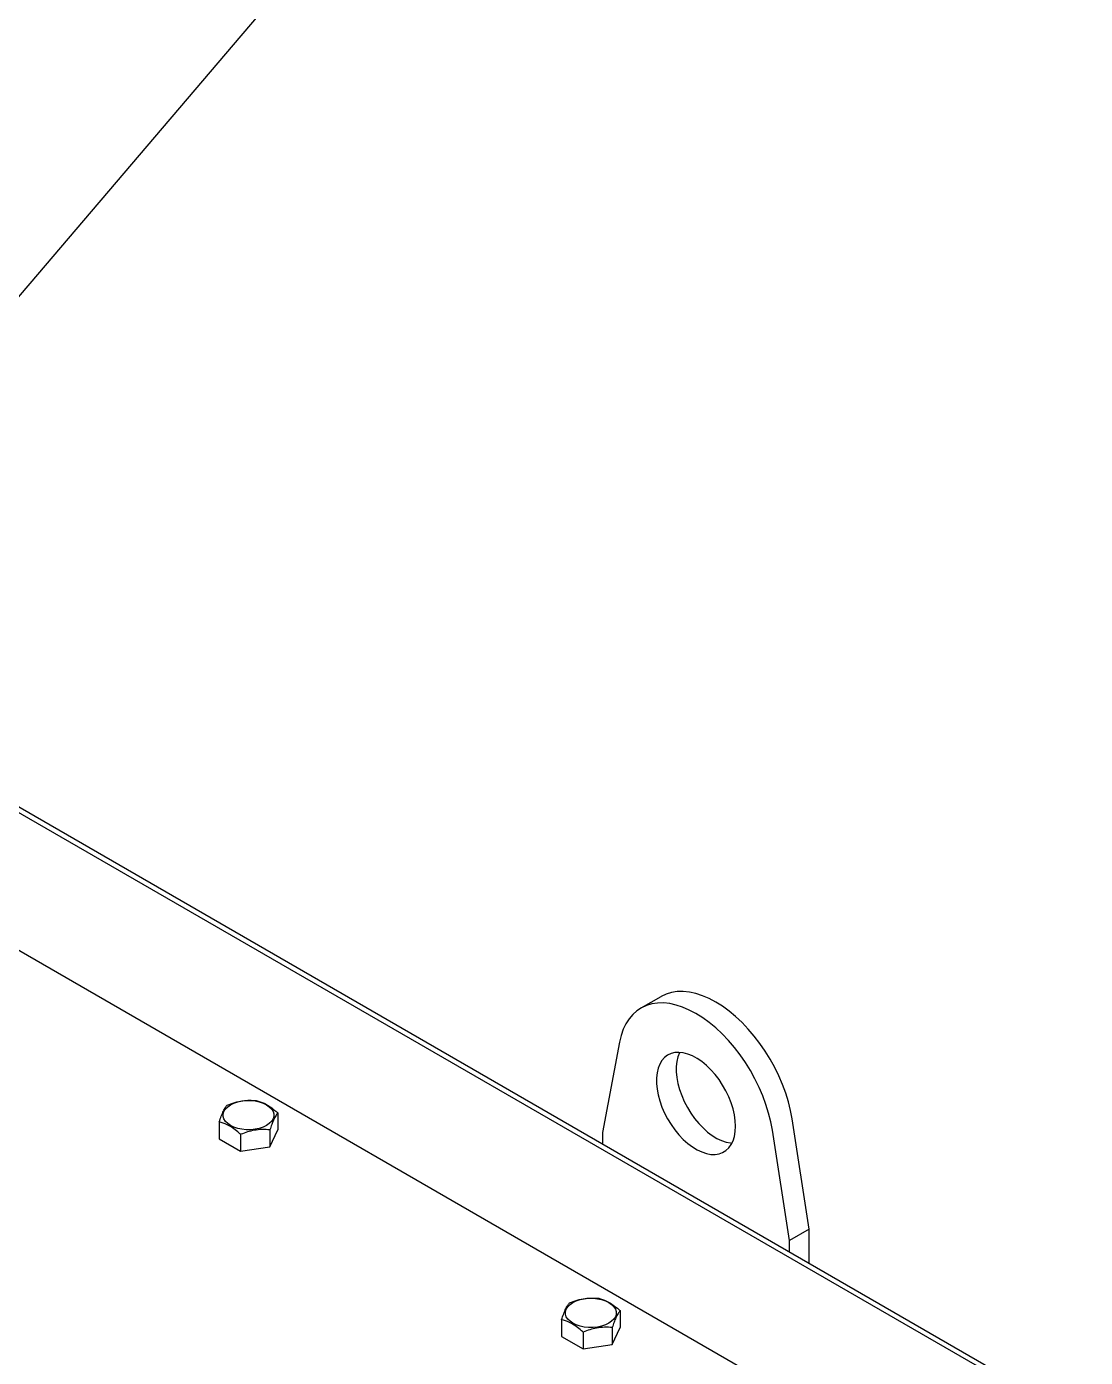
# Model space of a CAD drawing. Header units: millimetres. Extents: x 1293 to 41893, y 1011 to 26911.
# Drawn here: x 6092.5 to 6413.2, y 23770.3 to 24173.2 of the extents above; entities that cross this region are included whole.
import ezdxf

# ---------------------------------------------------------------- set-up
doc = ezdxf.new("R2010")
doc.units = ezdxf.units.MM
doc.header["$LTSCALE"] = 50
doc.layers.add('CAPA_1', color=7, linetype='Continuous')
doc.dimstyles.new('SLDDIMSTYLE2', dxfattribs={"dimtxt": 0.18, "dimasz": 30.769231, "dimexe": 0, "dimexo": 0.0625, "dimgap": 0, "dimtad": 0, "dimtih": 1, "dimtoh": 1, "dimdec": 0, "dimrnd": 1e-09, "dimzin": 0, "dimdsep": 46, "dimtxsty": 'Standard', "dimblk1": 'DOT', "dimblk2": 'DOT', "dimsah": 1, "dimcen": 0.09, "dimadec": 0, "dimazin": 0, "dimtfac": 30.769231, "dimtdec": 0, "dimtofl": 0, "dimtmove": 0, "dimatfit": 3, "dimldrblk": 'DOT', "dimfxl": 1, "dimfrac": 2, "dimtolj": 1, "dimtzin": 0, "dimarcsym": 0})

# ---------------------------------------------------------------- blocks, each defined once
blk = doc.blocks.new('_Dot')
at = {"color": 0, "linetype": 'ByBlock', "lineweight": -2}
blk.add_line((-0.5, 0), (-1, 0), dxfattribs=at)
at = {"color": 0, "linetype": 'ByBlock', "const_width": 0.5}
blk.add_lwpolyline([(-0.25, 0, 1), (0.25, 0, 1)], format="xyb", close=True, dxfattribs=at)

msp = doc.modelspace()

# ---------------------------------------------------------------- linework, layer by layer
at = {"color": 7, "linetype": 'Continuous', "lineweight": 25}
for p, q in [((6085.931514, 23939.3813338), (6385.0239897, 23766.7189228)), ((6380.5338616, 23767.5835165), (6086.0161562, 23937.6049688)), ((6309.1160767, 23767.0520868), (6037.1156682, 23924.0745803)), ((6284.5547388, 23879.484604), (6278.5679014, 23876.0284764)), ((6272.1025721, 23865.7453224), (6266.9489423, 23838.3388862)), ((6168.5339745, 23844.2896197), (6168.5339745, 23839.1768922)), ((6150.8277128, 23841.5507482), (6150.8277128, 23836.4380207)), ((6329.5043223, 23809.1386894), (6324.3506925, 23842.4953798)), ((6150.8277128, 23836.4380207), (6157.3086544, 23832.6966528)), ((6157.3086544, 23837.8093803), (6157.3086544, 23832.6966528)), ((6166.1617853, 23839.178816), (6166.1617853, 23834.0660885)), ((6166.1617853, 23834.0660885), (6168.5339745, 23839.1768922)), ((6266.9489423, 23838.3388862), (6266.9489423, 23834.8821967)), ((6323.5174848, 23805.6825617), (6318.3638551, 23839.0392521)), ((6157.3086544, 23832.6966528), (6166.1617853, 23834.0660885)), ((6329.5043223, 23809.1386894), (6323.5174848, 23805.6825617)), ((6329.5043223, 23798.7697446), (6329.5043223, 23809.1386894)), ((6323.5174848, 23802.2258723), (6323.5174848, 23805.6825617)), ((6272.2429691, 23784.4196915), (6272.2429691, 23779.306964)), ((6254.5367073, 23781.68082), (6254.5367073, 23776.5680925)), ((6254.5367073, 23776.5680925), (6261.0176489, 23772.8267246)), ((6261.0176489, 23777.9394521), (6261.0176489, 23772.8267246)), ((6269.8707798, 23779.3088878), (6269.8707798, 23774.1961603)), ((6269.8707798, 23774.1961603), (6272.2429691, 23779.306964)), ((6261.0176489, 23772.8267246), (6269.8707798, 23774.1961603))]:
    msp.add_line(p, q, dxfattribs=at)
at = {"color": 7, "linetype": 'Continuous', "lineweight": 25, "flags": 128}
for points in [[(6324.3506925, 23842.4953798), (6323.8754778, 23845.0468724), (6323.232475, 23847.6396126), (6322.4264465, 23850.2543985), (6321.4633616, 23852.8718647), (6320.3503531, 23855.4726261), (6319.095664, 23858.0374213), (6317.7085866, 23860.547255), (6316.1993937, 23862.9835393), (6314.5792627, 23865.3282309), (6312.8601921, 23867.5639648), (6311.0549138, 23869.6741829), (6309.1767976, 23871.6432569), (6307.2397531, 23873.4566035), (6305.2581262, 23875.100793), (6303.246593, 23876.5636484), (6301.220051, 23877.8343357), (6299.193509, 23878.903444), (6297.1819758, 23879.7630554), (6295.2003489, 23880.4068036), (6293.2633044, 23880.829921), (6291.3851882, 23881.0292738), (6289.5799099, 23881.0033857), (6287.8608394, 23880.7524484), (6286.2407083, 23880.2783203), (6284.7315154, 23879.5845129), (6284.5547388, 23879.484604)], [(6318.3638551, 23839.0392521), (6317.8886404, 23841.5907447), (6317.2456376, 23844.1834849), (6316.4396091, 23846.7982708), (6315.4765242, 23849.4157371), (6314.3635157, 23852.0164985), (6313.1088266, 23854.5812936), (6311.7217492, 23857.0911273), (6310.2125563, 23859.5274116), (6308.5924252, 23861.8721032), (6306.8733547, 23864.1078371), (6305.0680764, 23866.2180553), (6303.1899602, 23868.1871292), (6301.2529157, 23870.0004758), (6299.2712888, 23871.6446653), (6297.2597556, 23873.1075207), (6295.2332136, 23874.378208), (6293.2066716, 23875.4473163), (6291.1951384, 23876.3069277), (6289.2135115, 23876.9506759), (6287.276467, 23877.3737933), (6285.3983508, 23877.5731461), (6283.5930725, 23877.547258), (6281.8740019, 23877.2963207), (6280.2538709, 23876.8221926), (6278.744678, 23876.1283853), (6277.3576006, 23875.220037), (6276.1029115, 23874.1038751), (6274.989903, 23872.788166), (6274.0268181, 23871.2826539), (6273.2207896, 23869.5984887), (6272.5777868, 23867.7481436), (6272.1025721, 23865.7453224)], [(6307.2068884, 23840.2479256), (6307.1228463, 23841.9317765), (6306.8718999, 23843.6890228), (6306.4575718, 23845.4949965), (6305.8856783, 23847.3243458), (6305.1642476, 23849.1513906), (6304.3034069, 23850.9504831), (6303.3152406, 23852.6963681), (6302.2136203, 23854.3645372), (6301.0140104, 23855.9315729), (6299.7332509, 23857.3754774), (6298.3893206, 23858.6759816), (6297.0010855, 23859.8148293), (6295.5880334, 23860.7760333), (6294.1700004, 23861.5461007), (6292.7668926, 23862.1142213), (6291.3984065, 23862.47242), (6290.0837527, 23862.6156683), (6288.841386, 23862.5419555), (6287.6887466, 23862.2523163), (6286.642015, 23861.7508166), (6285.715885, 23861.0444964), (6284.9233574, 23860.1432708), (6284.2755576, 23859.0597911), (6283.7815792, 23857.809267), (6283.4483567, 23856.409253), (6283.2805678, 23854.8794023), (6283.2805678, 23853.2411907), (6283.4483567, 23851.517615), (6283.7815792, 23849.7328705), (6284.2755576, 23847.9120111), (6284.9233574, 23846.0805977), (6285.715885, 23844.2643392), (6286.642015, 23842.488732), (6287.6887466, 23840.7787017), (6288.841386, 23839.1582533), (6290.0837527, 23837.6501345), (6291.3984065, 23836.2755159), (6292.7668926, 23835.0536942), (6294.1700004, 23834.001821), (6295.5880334, 23833.1346623), (6297.0010855, 23832.4643911), (6298.3893206, 23832.0004166), (6299.7332509, 23831.749252), (6301.0140104, 23831.7144231), (6302.2136203, 23831.8964187), (6303.3152406, 23832.2926841), (6304.3034069, 23832.8976565), (6305.1642476, 23833.7028436), (6305.8856783, 23834.6969421), (6306.4575718, 23835.8659972), (6306.8718999, 23837.1935979), (6307.1228463, 23838.6611076), (6307.2068884, 23840.2479256)], [(6290.3073425, 23862.6063434), (6290.262395, 23862.5159188), (6289.7684166, 23861.2653946), (6289.4351941, 23859.8653807), (6289.2674052, 23858.33553), (6289.2674052, 23856.6973184), (6289.4351941, 23854.9737427), (6289.7684166, 23853.1889982), (6290.262395, 23851.3681388), (6290.9101948, 23849.5367253), (6291.7027224, 23847.7204669), (6292.6288524, 23845.9448596), (6293.6755841, 23844.2348293), (6294.8282235, 23842.614381), (6296.0705901, 23841.1062622), (6297.3852439, 23839.7316436), (6298.75373, 23838.5098219), (6300.1568378, 23837.4579486), (6301.5748708, 23836.5907899), (6302.987923, 23835.9205188), (6304.376158, 23835.4565443), (6305.7200883, 23835.2053797), (6306.1459221, 23835.1701462)], [(6154.2416117, 23840.474693), (6153.3797332, 23841.0676522), (6152.7093107, 23841.7380021), (6152.2507147, 23842.4653743), (6152.0178794, 23843.227668), (6152.0178794, 23844.0017214), (6152.2507147, 23844.7640151), (6152.7093107, 23845.4913873), (6153.3797332, 23846.1617372), (6154.2416117, 23846.7546964), (6155.2687586, 23847.2522483), (6156.4299644, 23847.639275), (6157.6899466, 23847.9040169), (6159.0104211, 23848.0384298), (6160.3512661, 23848.0384298), (6161.6717407, 23847.9040169), (6162.9317228, 23847.639275), (6164.0929287, 23847.2522483), (6165.1200755, 23846.7546964), (6165.9819541, 23846.1617372), (6166.6523766, 23845.4913873), (6167.1109726, 23844.7640151), (6167.3438079, 23844.0017214), (6167.3438079, 23843.227668), (6167.1109726, 23842.4653743), (6166.6523766, 23841.7380021), (6165.9819541, 23841.0676522), (6165.1200755, 23840.474693), (6164.0929287, 23839.9771411), (6162.9317228, 23839.5901144), (6161.6717407, 23839.3253726), (6160.3512661, 23839.1909596), (6159.0104211, 23839.1909596), (6157.6899466, 23839.3253726), (6156.4299644, 23839.5901144), (6155.2687586, 23839.9771411), (6154.2416117, 23840.474693)], [(6257.9506063, 23780.6047648), (6257.0887278, 23781.197724), (6256.4183053, 23781.8680739), (6255.9597093, 23782.5954461), (6255.726874, 23783.3577398), (6255.726874, 23784.1317932), (6255.9597093, 23784.8940869), (6256.4183053, 23785.6214591), (6257.0887278, 23786.291809), (6257.9506063, 23786.8847682), (6258.9777532, 23787.3823201), (6260.138959, 23787.7693468), (6261.3989412, 23788.0340887), (6262.7194157, 23788.1685016), (6264.0602607, 23788.1685016), (6265.3807353, 23788.0340887), (6266.6407174, 23787.7693468), (6267.8019233, 23787.3823201), (6268.8290701, 23786.8847682), (6269.6909487, 23786.291809), (6270.3613712, 23785.6214591), (6270.8199672, 23784.8940869), (6271.0528025, 23784.1317932), (6271.0528025, 23783.3577398), (6270.8199672, 23782.5954461), (6270.3613712, 23781.8680739), (6269.6909487, 23781.197724), (6268.8290701, 23780.6047648), (6267.8019233, 23780.1072129), (6266.6407174, 23779.7201862), (6265.3807353, 23779.4554444), (6264.0602607, 23779.3210314), (6262.7194157, 23779.3210314), (6261.3989412, 23779.4554444), (6260.138959, 23779.7201862), (6258.9777532, 23780.1072129), (6257.9506063, 23780.6047648)]]:
    msp.add_lwpolyline(points, dxfattribs=at)
at = {"color": 7, "linetype": 'Continuous', "lineweight": 25}
for points, knots in [([(6150.8277128, 23841.5507482), (6151.0336041, 23842.161536), (6151.4498515, 23843.3963566), (6152.0665732, 23844.8487174), (6152.6561138, 23845.9373513), (6153.0175353, 23846.4186815), (6153.199902, 23846.6615519)], [0, 0, 0, 0, 0.26460741893, 0.53495290009, 0.765345785, 1, 1, 1, 1]), ([(6153.199902, 23846.6615519), (6153.9682989, 23846.9476122), (6155.5217554, 23847.5259359), (6157.8233923, 23848.0056159), (6160.0235874, 23848.1644386), (6161.3724312, 23848.0757422), (6162.0530329, 23848.0309876)], [0, 0, 0, 0, 0.2646074189, 0.5349529001, 0.765345785, 1, 1, 1, 1]), ([(6162.0530329, 23848.0309876), (6162.831258, 23847.8026945), (6164.1420294, 23847.4181783), (6166.0602557, 23846.3122061), (6167.4411774, 23845.2642689), (6168.2582324, 23844.5355499), (6168.5339745, 23844.2896197)], [0, 0, 0, 0, 0.3642915345, 0.6135794143, 0.8695896666, 1, 1, 1, 1]), ([(6168.5339745, 23844.2896197), (6168.3280832, 23844.0132353), (6167.9118358, 23843.4544733), (6167.295114, 23842.2494206), (6166.7055735, 23840.7977632), (6166.3441519, 23839.7217517), (6166.1617853, 23839.178816)], [0, 0, 0, 0, 0.2646074189, 0.5349529001, 0.765345785, 1, 1, 1, 1]), ([(6157.3086544, 23837.8093803), (6157.0329078, 23838.0553154), (6156.2294009, 23838.7719537), (6154.8492666, 23839.8222039), (6152.930396, 23840.9338807), (6151.6059357, 23841.3224397), (6150.8277128, 23841.5507482)], [0, 0, 0, 0, 0.1304108673, 0.3800085011, 0.635706974, 1, 1, 1, 1]), ([(6166.1617853, 23839.178816), (6165.3933884, 23839.2271592), (6163.8399319, 23839.324894), (6161.538295, 23839.0925221), (6159.3380998, 23838.5706759), (6157.9892561, 23838.064691), (6157.3086544, 23837.8093803)], [0, 0, 0, 0, 0.2646074189, 0.5349529001, 0.765345785, 1, 1, 1, 1]), ([(6256.9088966, 23786.7916237), (6257.6772934, 23787.077684), (6259.2307499, 23787.6560077), (6261.5323869, 23788.1356877), (6263.732582, 23788.2945104), (6265.0814257, 23788.205814), (6265.7620275, 23788.1610594)], [0, 0, 0, 0, 0.26460741893, 0.53495290009, 0.765345785, 1, 1, 1, 1]), ([(6265.7620275, 23788.1610594), (6266.5402526, 23787.9327663), (6267.8510239, 23787.5482501), (6269.7692502, 23786.4422779), (6271.150172, 23785.3943407), (6271.967227, 23784.6656217), (6272.2429691, 23784.4196915)], [0, 0, 0, 0, 0.36429153448, 0.61357941431, 0.86958966661, 1, 1, 1, 1]), ([(6254.5367073, 23781.68082), (6254.7425986, 23782.2916078), (6255.1588461, 23783.5264284), (6255.7755678, 23784.9787892), (6256.3651083, 23786.0674231), (6256.7265299, 23786.5487533), (6256.9088966, 23786.7916237)], [0, 0, 0, 0, 0.2646074189, 0.5349529001, 0.765345785, 1, 1, 1, 1]), ([(6272.2429691, 23784.4196915), (6272.0370778, 23784.1433071), (6271.6208304, 23783.5845451), (6271.0041086, 23782.3794924), (6270.4145681, 23780.927835), (6270.0531465, 23779.8518235), (6269.8707798, 23779.3088878)], [0, 0, 0, 0, 0.2646074189, 0.5349529001, 0.765345785, 1, 1, 1, 1]), ([(6261.0176489, 23777.9394521), (6260.7419024, 23778.1853872), (6259.9383955, 23778.9020255), (6258.5582612, 23779.9522757), (6256.6393906, 23781.0639525), (6255.3149303, 23781.4525115), (6254.5367073, 23781.68082)], [0, 0, 0, 0, 0.1304108673, 0.3800085011, 0.635706974, 1, 1, 1, 1]), ([(6269.8707798, 23779.3088878), (6269.102383, 23779.357231), (6267.5489265, 23779.4549658), (6265.2472895, 23779.2225939), (6263.0470944, 23778.7007477), (6261.6982507, 23778.1947628), (6261.0176489, 23777.9394521)], [0, 0, 0, 0, 0.26460741893, 0.53495290009, 0.765345785, 1, 1, 1, 1])]:
    msp.add_open_spline(points, degree=3, knots=knots, dxfattribs=at)

# ---------------------------------------------------------------- leaders
at = {"layer": 'CAPA_1'}
msp.add_leader([(5967.2785703, 23947.2185611), (6491.4361436, 24562.5201815)], dimstyle='SLDDIMSTYLE2', dxfattribs=at)

doc.saveas('drawing.dxf')
